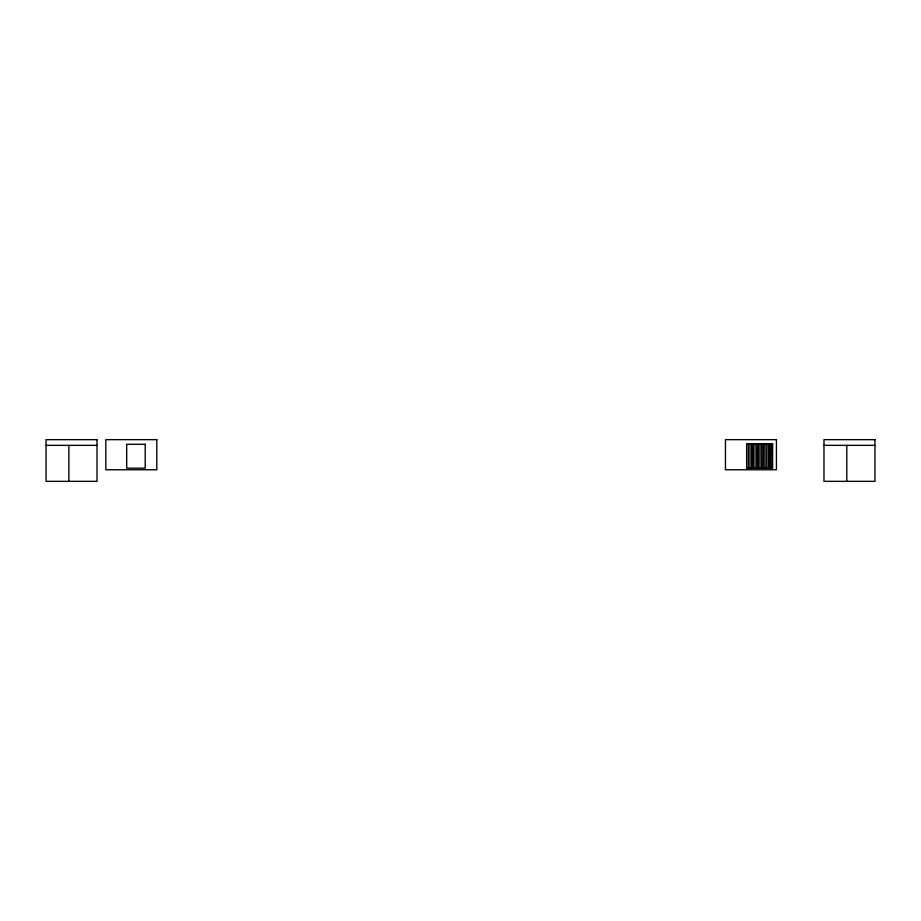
<?xml version="1.0" encoding="UTF-8"?>
<svg xmlns="http://www.w3.org/2000/svg" width="921" height="921" viewBox="0 0 921 921"><rect width="100%" height="100%" fill="white"/><g stroke="black" fill="none" stroke-linecap="round" stroke-linejoin="round"><path stroke-width="1.38" d="M46.05 445.35L97.027 445.35M823.973 445.35L874.95 445.35M746.643 468.018L748.359 468.018L748.359 443.692M756.694 468.018L758.409 468.018L758.409 443.692L758.351 468.018M763.44 468.018L763.44 443.692L763.382 468.018L765.109 468.018L765.052 443.692M846.779 445.35L846.779 481.349M771.752 443.692L771.81 468.018L770.083 468.018L770.083 443.692M770.152 443.692L770.152 468.018M768.402 443.692L768.459 468.018L766.744 468.018L766.744 443.692M761.759 443.692L761.702 468.018L760.032 468.018L760.101 443.692M756.694 443.692L756.751 468.018M755.001 443.692L755.059 468.018L753.332 468.018L753.332 443.692M751.709 443.692L751.709 468.018L749.982 468.018L749.982 443.692M751.651 443.692L751.651 468.018M68.856 445.35L68.856 481.349M97.027 439.651L46.05 439.651L46.05 481.349L97.027 481.349L97.027 439.651M156.812 439.651L105.834 439.651L105.834 469.768L156.812 469.768L156.812 439.651M776.426 439.651L725.449 439.651L725.449 469.768L776.426 469.768L776.426 439.651M874.95 439.651L823.973 439.651L823.973 481.349L874.95 481.349L874.95 439.651M772.65 443.692L746.643 443.692L746.643 468.19L772.65 468.19L772.65 443.692M145.219 444.279L126.684 444.279L126.684 468.19L145.219 468.19L145.219 444.279"/></g></svg>
